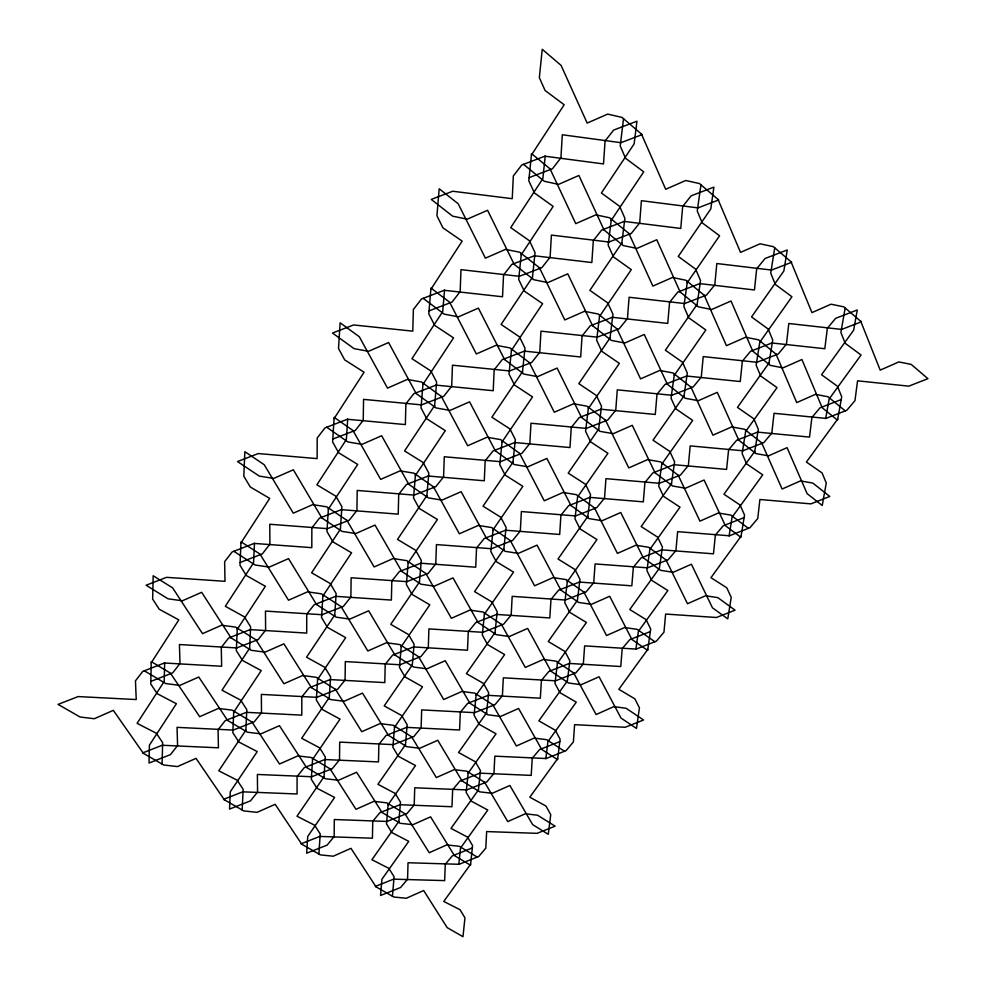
<?xml version="1.0" encoding="UTF-8"?>
<svg xmlns="http://www.w3.org/2000/svg" width="986" height="986" viewBox="0 0 986 986"><rect width="100%" height="100%" fill="white"/><g stroke="black" fill="none" stroke-linecap="round" stroke-linejoin="round"><path stroke-width="1.48" d="M162.086 764.076L162.641 742.618L156.281 733.19L137.103 723.354L164.194 681.486L164.662 662.9L142.711 671.441L135.464 680.833L136.228 699.555L78.153 696.572L58.063 704.386L80.051 717.007L94.323 718.732L113.316 710.351L143.389 753.341M233.744 711.079L232.819 732.684L238.871 742.027L257.247 751.603L230.28 791.795L229.541 809.087L250.469 800.854L257.568 792.041L257.383 774.454L311.761 776.734M237.293 628.156L236.332 650.661L242.494 660.447L261.228 670.616L233.694 712.188M242.186 810.024L243.135 789.268L237.17 780.209L218.793 770.805L245.859 730.182M245.81 731.279L246.808 709.686L240.732 700.183L221.998 690.212L249.643 648.184M249.581 649.33L250.617 626.85L244.442 616.879L225.338 606.291L253.575 562.784L254.474 543.298L232.154 551.938L224.635 561.675L224.993 581.321L166.535 577.34L146.113 585.24L167.99 598.798L182.336 600.807L201.662 592.303L230.995 637.819M312.636 758.382L311.317 779.285L316.999 788.27L334.624 797.44L307.706 836.473L306.658 853.198L327.105 845.113L334.155 836.547L334.316 819.526L386.993 821.437M317.689 678.245L316.321 699.986L322.102 709.402L340.047 719.114L312.574 759.454M322.952 594.829L321.535 617.47L327.414 627.342L345.692 637.646L317.628 679.366M328.437 507.938L326.958 531.528L332.935 541.881L351.571 552.813L322.89 595.988M318.885 854.036L320.216 833.946L314.62 825.208L296.983 816.223L324.012 776.783M323.938 777.843L325.318 756.965L319.624 747.819L301.667 738.28L329.262 697.521M329.188 698.618L330.618 676.901L324.825 667.312L306.535 657.206L334.722 615.03M334.648 616.176L336.14 593.56L330.248 583.515L311.613 572.78L340.416 529.125M340.33 530.32L341.895 506.755L335.893 496.217L316.888 484.816L346.345 439.583L347.701 419.149L325.01 427.875L317.209 437.994L317.11 458.613L258.295 453.56L237.527 461.547L259.269 476.09L273.689 478.432L293.36 469.792L321.867 517.97M388.188 803.689L386.512 823.914L391.849 832.578L408.759 841.341L381.915 879.278L380.571 895.473L400.562 887.536L407.563 879.204L408.044 862.738L459.094 864.291M394.61 726.164L392.872 747.191L398.295 756.262L415.5 765.555L388.102 804.724M401.29 645.559L399.478 667.423L405 676.914L422.513 686.774L394.523 727.249M408.253 561.65L406.368 584.415L411.963 594.373L429.797 604.812L401.203 646.668M415.5 474.254L413.528 497.979L419.223 508.419L437.39 519.486L408.155 562.821M423.056 383.135L421.01 407.884L426.79 418.828L445.302 430.599L415.402 475.474M392.428 896.225L394.092 876.764L388.829 868.333L371.907 859.73L398.849 821.424M398.763 822.447L400.501 802.234L395.152 793.422L377.934 784.301L405.456 744.726M405.357 745.798L407.169 724.796L401.733 715.565L384.207 705.89L412.308 664.995M412.21 666.092L414.095 644.252L408.574 634.577L390.727 624.335L419.444 582.023M419.346 583.17L421.305 560.43L415.685 550.299L397.506 539.416L426.876 495.613M426.778 496.821L428.811 473.12L423.105 462.483L404.58 450.947L434.616 405.566M434.518 406.811L436.638 382.1L430.833 370.946L411.951 358.682L442.702 311.625L444.55 290.167L421.478 298.992L413.368 309.505L412.789 331.16L353.617 324.961L332.492 333.034L354.085 348.65L368.567 351.312L388.595 342.536L416.203 393.574M468.264 772.063L466.181 792.399L471.283 801.15L487.799 810.036L460.487 848.096L458.81 864.402L478.728 856.501L485.815 848.145L486.64 831.568L537.037 833.343L555.106 826.157L537.518 815.2L525.242 813.807L507.778 821.572L484.57 782.218M476.25 694.082L474.081 715.232L479.245 724.377L496.044 733.794L468.165 773.098M484.545 612.996L482.302 634.996L487.54 644.573L504.635 654.556L476.139 695.167M493.185 528.607L490.843 551.507L496.168 561.539L513.558 572.126L484.434 614.118M502.182 440.717L499.742 464.566L505.14 475.092L522.851 486.308L493.062 529.778M511.561 349.093L509.01 373.965L514.495 385.008L532.526 396.914L502.059 441.938M521.347 253.488L518.685 279.457L524.256 291.055L542.62 303.688L511.426 350.363M478.321 790.982L480.465 770.658L475.363 761.759L458.552 752.515L486.566 712.804M486.455 713.876L488.674 692.751L483.497 683.434L466.39 673.635L495.021 632.593M494.898 633.715L497.215 611.739L491.965 601.99L474.549 591.6L503.809 549.14M503.686 550.299L506.101 527.424L500.765 517.206L483.041 506.2L512.966 462.249M512.843 463.457L515.345 439.62L509.935 428.91L491.891 417.226L522.506 371.685M522.37 372.954L524.996 348.095L519.499 336.855L501.11 324.443L532.465 277.226M532.317 278.545L535.053 252.613L529.482 240.794L510.736 227.618L542.855 178.614L545.221 156.084L521.754 165.007L513.336 175.927L512.239 198.704L452.734 191.247L431.239 199.418L452.636 216.168L467.179 219.2L487.577 210.289L514.187 264.347M557.558 662.124L554.97 683.397L559.888 692.628L576.28 702.168L547.908 741.608L545.837 758.641L566.038 750.654L573.371 742.002L574.591 724.673L625.21 727.261L643.562 720.002L626.147 708.293L613.834 706.642L596.086 714.53L573.704 672.994M567.455 580.569L564.768 602.692L569.748 612.355L586.411 622.462L557.423 663.221M577.759 495.711L574.961 518.735L580.002 528.853L596.961 539.564L567.32 581.703M588.482 407.317L585.573 431.313L590.688 441.913L607.943 453.277L577.611 496.882M599.673 315.187L596.629 340.207L601.817 351.336L619.368 363.378L588.334 408.549M611.345 219.077L608.165 245.181L613.428 256.865L631.299 269.646L599.513 316.469M623.522 118.714L620.219 145.977L625.543 158.265L643.735 171.835L611.172 220.42M567.209 682.078L569.859 660.83L564.941 651.45L548.253 641.516L577.377 600.338M577.241 601.46L579.99 579.361L575.011 569.526L558.027 559.013L587.816 516.405M587.668 517.576L590.528 494.578L585.487 484.274L568.207 473.12L598.687 429.021M598.539 430.241L601.509 406.281L596.394 395.472L578.819 383.653L610.014 337.964M609.853 339.233L612.959 314.251L607.77 302.912L589.875 290.365L621.821 243M621.661 244.318L624.902 218.251L619.639 206.333L601.411 193.009L634.146 143.857L636.968 121.204L613.6 130.09L605.071 141.035L603.506 163.935L544.901 156.207M650.02 548.29L646.902 570.537L651.61 580.273L667.867 590.515L638.373 631.397L635.884 649.207L656.393 641.134L663.972 632.186L665.624 614.056L716.452 617.495L735.063 610.174L717.857 597.652L705.52 595.754L687.488 603.74L665.994 559.912M661.976 462.939L658.722 486.098L663.492 496.303L680.02 507.149L649.86 549.424M674.424 374.076L671.035 398.196L675.866 408.882L692.665 420.381L661.803 464.135M687.39 281.441L683.877 306.584L688.758 317.8L705.84 329.99L674.251 375.309M700.923 184.813L697.25 211.053L702.205 222.836L719.583 235.765L687.217 282.736M659.24 569.341L662.419 547.107L657.711 537.197L641.159 526.549L671.478 483.818M671.306 484.989L674.609 461.855L669.839 451.465L653.015 440.187L684.037 395.953M683.865 397.173L687.304 373.078L682.472 362.182L665.365 350.227L697.127 304.391M696.942 305.672L700.541 280.554L695.648 269.129L678.245 256.434L710.783 208.921L713.889 187.118L691.137 195.82L682.682 206.419L680.771 228.444L624.2 221.431M745.823 430.315L742.138 453.597L746.636 463.876L762.733 474.858L732.056 517.28L729.11 535.891L749.927 527.744L757.766 518.488L759.886 499.508L810.899 503.871L829.805 496.463L812.809 483.078L800.459 480.909L782.12 489.019L761.611 442.751M759.984 340.959L756.139 365.214L760.687 375.986L777.03 387.621L745.638 431.511M774.725 247.843L770.732 273.122L775.316 284.424L791.931 296.749L759.787 342.204M754.586 452.537L758.333 429.267L753.846 418.803L737.466 407.391L769.018 363.008M768.821 364.241L772.728 340.01L768.193 329.041L751.542 316.937L783.858 270.965L787.247 249.963L765.062 258.505L756.693 268.759L754.463 289.97L699.801 283.623M845.175 308.002L840.873 332.381L845.138 343.239L861.049 354.997L829.115 399.034L825.689 418.508L846.826 410.275L854.948 400.686L857.561 380.818L908.747 386.155L927.937 378.686L911.2 364.389L898.838 361.924L880.19 370.144L860.741 321.288M151.24 662.777L178.811 619.898L159.239 609.237L152.657 599.069L153.175 575.75L172.636 587.878L202.524 633.653L221.64 625.223L235.691 627.158L256.606 640.185M240.954 542.978L269.696 498.398L250.222 486.924L243.813 476.152L244.861 451.687L264.199 464.702L293.286 513.188L312.735 504.622L326.847 506.866L347.614 520.842M334.081 418.594L364.08 372.227L344.706 359.89L338.506 348.477L340.121 322.792L359.323 336.756L387.498 388.114L407.304 379.425L421.478 381.989L442.073 396.976M430.833 289.391L462.163 241.114L442.924 227.84L436.934 215.749L439.177 188.77L458.194 203.757L485.395 258.172L505.559 249.347L519.782 252.256L540.168 268.328M531.417 155.048L564.165 104.762L545.085 90.49L539.342 77.66L542.238 49.3L561.071 65.372L587.175 123.077L607.721 114.105L621.981 117.396L642.132 134.614L620.921 142.687L562.291 134.762L560.935 157.822L552.48 168.729L529.112 177.628M237.244 629.314L265.37 586.288L246.278 575.491L239.992 565.225L241.003 541.77L259.959 554.046L288.504 600.227L307.558 591.822L321.399 593.818L341.772 607.019M328.363 509.146L357.684 464.418L338.703 452.808L332.602 441.938L334.155 417.337L352.976 430.512L380.67 479.393L400.057 470.864L413.947 473.169L434.16 487.306M422.945 384.404L453.548 337.89L434.69 325.392L428.799 313.881L430.944 288.06L449.591 302.184L476.349 353.962L496.094 345.297L510.021 347.922L530.049 363.082M521.212 254.819L553.158 206.394L534.449 192.973L528.779 180.783L531.565 153.656L550.028 168.803L575.75 223.649L595.84 214.849L609.816 217.832L629.623 234.064M478.432 789.946L451.009 828.388L467.537 837.126L472.565 845.631L470.507 865.203L454.46 855.638L430.586 816.839L412.9 824.69L400.193 823.298L381.385 812.082M567.344 681.006L538.849 720.852L555.266 730.219L560.11 739.192L557.571 759.639L541.671 749.409L518.587 708.466L500.605 716.428L487.873 714.788L469.213 702.784M659.4 568.207L629.771 609.533L646.052 619.578L650.711 629.056L647.654 650.415L631.915 639.483L609.693 596.259L591.415 604.344L578.646 602.434L560.171 589.579M754.771 451.354L723.946 494.232L740.067 505.005L744.516 515L740.905 537.345L725.363 525.649L704.078 480.009L685.492 488.218L672.686 486.024L654.421 472.282M470.605 864.217L443.749 901.45L460.006 909.708L464.961 917.843L462.976 936.7L447.188 927.641L423.66 890.531L406.306 898.258L393.821 897.026L375.333 886.426L393.611 879.167L444.649 880.609L445.29 864.229L452.352 855.86L472.331 847.935M557.694 758.604L529.802 797.181L545.948 806.03L550.73 814.621L548.278 834.304L532.637 824.616L509.873 785.472L492.236 793.299L479.714 791.844L461.374 780.481M647.802 649.343L618.826 689.313L634.836 698.815L639.433 707.862L636.5 728.432L621.007 718.067L599.069 676.766L581.148 684.715L568.589 683.002L550.422 670.85M741.09 536.211L710.955 577.673L726.83 587.853L731.23 597.393L727.767 618.888L712.447 607.807L691.408 564.238L673.192 572.299L660.608 570.327L642.625 557.324M837.73 419.025L806.388 462.04L822.077 472.947L826.268 483.017L822.238 505.485L807.127 493.653L787.062 447.656L768.538 455.84L755.929 453.585L738.169 439.682M400.304 804.613L379.869 812.686L372.757 821.289L372.425 838.211L319.772 836.424L301.075 843.819L320.351 854.874L333.243 856.218L350.979 848.33L375.986 886.796M480.219 773.049L459.858 781.085L452.66 789.712L451.97 806.733L400.02 804.724M559.814 741.595L539.539 749.606L532.243 758.259L531.207 775.39L479.935 773.16M386.697 821.548L407.07 813.499L414.206 804.909L414.736 787.789L466.711 789.922M466.427 790.032L486.714 782.009L493.949 773.394L494.824 756.163L546.121 758.53M325.158 759.417L304.243 767.65L297.082 776.5L297.082 793.976L242.729 791.832L223.588 799.35L243.715 810.899L257.038 812.353L275.168 804.317L301.741 844.201M406.959 727.261L386.118 735.445L378.858 744.331L378.488 761.919L324.862 759.54M488.415 695.229L467.672 703.388L460.314 712.286L459.575 729.997L406.663 727.372M569.551 663.332L548.882 671.454L541.425 680.389L540.328 698.199L488.119 695.34M650.341 631.558L629.771 639.655L622.215 648.603L620.761 666.524L569.255 663.442M311.477 776.845L332.319 768.649L339.517 759.812L339.702 742.113L393.365 744.627M393.069 744.738L413.837 736.567L421.121 727.705L421.688 709.895L474.623 712.656M474.34 712.767L495.009 704.633L502.404 695.734L503.328 677.826L555.562 680.808M555.278 680.919L575.861 672.822L583.342 663.898L584.636 645.879L636.167 649.084M246.685 712.225L225.264 720.606L218.054 729.726L218.424 747.807L162.271 745.256L142.662 752.922L163.688 764.988L177.468 766.578L196.029 758.37L224.29 799.757M330.458 679.453L309.123 687.797L301.815 696.942L301.79 715.133L246.389 712.348M413.873 646.816L392.625 655.135L385.218 664.293L384.811 682.608L330.15 679.576M496.944 614.315L475.782 622.597L468.276 631.792L467.487 650.205L413.578 646.939M579.669 581.95L558.594 590.195L550.977 599.414L549.818 617.951L496.648 614.438M662.05 549.72L641.073 557.928L633.357 567.184L631.816 585.82L579.374 582.073M744.085 517.625L723.194 525.797L715.38 535.078L713.47 553.824L661.754 549.843M232.93 730.17L254.277 721.814L261.512 712.718L261.352 694.403L316.777 697.336M316.481 697.459L337.742 689.128L345.088 680.007L345.31 661.581L399.996 664.761M399.7 664.872L420.862 656.59L428.306 647.432L428.91 628.895L482.857 632.309M482.561 632.433L503.636 624.175L511.192 614.993L512.178 596.345L565.372 600.006M565.077 600.117L586.078 591.896L593.72 582.689L595.088 563.93L647.555 567.825M647.26 567.936L668.175 559.752L675.915 550.521L677.653 531.651L729.393 535.78M250.506 629.487L228.641 637.991L221.283 647.42L221.64 666.253L164.354 663.011M335.967 596.222L314.201 604.701L306.732 614.142L306.695 633.098L250.197 629.61M421.071 563.105L399.392 571.535L391.824 581.013L391.38 600.08L335.659 596.345M505.818 530.123L484.237 538.516L476.558 548.019L475.708 567.209L420.763 563.216M590.195 497.277L568.7 505.645L560.923 515.173L559.691 534.461L505.51 530.234M674.227 464.579L652.818 472.898L644.93 482.462L643.316 501.862L589.899 497.4M757.889 432.004L736.591 440.298L728.592 449.887L726.583 469.398L673.919 464.689M841.218 399.576L819.995 407.834L811.909 417.448L809.518 437.081L757.593 432.127M150.833 681.388L172.71 672.871L179.994 663.492L179.427 644.536L236.751 647.925M236.443 648.036L258.221 639.557L265.616 630.153L265.468 611.073L322.003 614.709M321.695 614.833L343.387 606.39L350.88 596.949L351.139 577.759L406.885 581.654M406.589 581.765L428.183 573.359L435.787 563.893L436.441 544.58L491.41 548.721M491.114 548.845L512.621 540.464L520.325 530.973L521.384 511.549L575.59 515.937M575.282 516.048L596.703 507.704L604.517 498.201L605.959 478.654L659.4 483.288M659.104 483.399L680.426 475.092L688.351 465.552L690.188 445.906L742.865 450.775M742.569 450.885L763.805 442.615L771.828 433.051L774.047 413.294L825.985 418.397M240.116 562.488L262.35 553.873L269.905 544.149L269.77 524.256L327.438 528.656M327.13 528.779L349.266 520.201L356.932 510.452L357.215 490.436L414.071 495.095M413.763 495.219L435.8 486.677L443.577 476.891L444.279 456.752L500.333 461.67M500.025 461.793L521.964 453.289L529.852 443.478L530.973 423.228L586.214 428.392M585.918 428.516L607.758 420.048L615.757 410.213L617.285 389.84L671.737 395.263M671.429 395.386L693.195 386.956L701.292 377.083L703.228 356.599L756.891 362.269M756.582 362.392L778.25 353.999L786.458 344.102L788.8 323.507L841.674 329.423L861.333 321.806L843.831 306.856L831.038 304.206L811.946 312.611L791.018 261.758M341.711 509.528L319.489 518.131L311.859 527.904L311.798 547.661L254.154 543.422M428.565 475.905L406.454 484.471L398.714 494.269L398.221 514.15L341.402 509.651M515.049 442.431L493.025 450.959L485.174 460.782L484.286 480.774L428.257 476.028M601.164 409.091L579.238 417.583L571.276 427.443L569.97 447.545L514.741 442.554M686.897 375.912L665.069 384.355L656.996 394.24L655.283 414.465L600.856 409.215M772.272 342.857L750.531 351.275L742.359 361.184L740.24 381.533L686.589 376.023M436.391 385.008L413.8 393.697L405.887 403.841L405.357 424.584L347.38 419.272M524.688 351.028L502.194 359.68L494.171 369.849L493.21 390.715L436.071 385.132M612.589 317.184L590.207 325.799L582.06 336.004L580.68 356.981L524.367 351.139M700.109 283.5L677.826 292.078L669.568 302.308L667.756 323.408L612.281 317.307M332.787 439.078L355.391 430.364L363.23 420.27L363.551 399.379L421.564 404.876M421.244 405L443.749 396.323L451.699 386.204L452.463 365.19L509.626 370.946M509.306 371.069L531.713 362.441L539.773 352.285L540.969 331.16L597.306 337.175M596.986 337.286L619.294 328.695L627.466 318.515L629.093 297.267L684.592 303.54M684.284 303.663L706.481 295.11L714.776 284.892L716.822 263.533L771.508 270.065L791.659 262.301L773.32 246.648L760.07 243.801L740.523 252.379L718.005 199.406M534.732 255.657L511.771 264.445L503.55 274.983L502.515 296.774L444.218 290.291M624.52 221.308L601.657 230.058L593.313 240.621L591.846 262.535L534.412 255.781M429.046 310.873L452.032 302.073L460.166 291.585L460.992 269.646L519.314 276.314M518.993 276.437L541.869 267.674L550.126 257.149L551.396 235.087L608.855 242.014M608.535 242.137L631.311 233.423L639.692 222.873L641.405 200.688L698.002 207.886L718.671 199.961L699.456 183.556L685.714 180.5L665.686 189.275L641.442 134.022M233.226 730.059L177.036 727.36L177.591 745.564L170.455 754.635L149.022 763.028L149.416 745.145L176.408 703.721L157.23 693.688L150.772 684.001L151.265 661.631L170.344 673.068L199.665 716.699L218.399 708.416L232.166 710.142L252.687 722.442M771.964 342.98L824.826 348.724L827.34 328.276L835.623 318.342L857.265 309.961L853.642 330.211L821.548 374.729L837.484 386.29L841.711 396.828L837.521 420.209L822.176 407.711L801.914 359.52L783.02 367.852L770.189 365.35L752.145 350.646M144.35 670.8L165.796 683.581L179.859 685.381L198.79 677.025L227.569 720.409M226.866 719.977L247.363 732.204L260.945 733.855L279.445 725.671L306.486 767.441M305.796 767.034L325.429 778.73L338.555 780.259L356.636 772.235L382.038 812.476M330.766 769.253L311.132 757.482L297.821 755.905L279.506 764.014L251.972 722.011M405.554 814.103L386.746 802.826L373.867 801.359L355.971 809.309L330.088 768.858M477.249 857.08L459.205 846.271L446.744 844.928L429.23 852.717L404.901 813.709M230.268 637.363L251.171 650.304L265.024 652.165L283.894 643.846L311.403 687.612M310.713 687.18L330.704 699.555L344.077 701.28L362.528 693.121L388.336 735.248M387.671 734.841L406.811 746.698L419.753 748.275L437.772 740.289L462.015 780.875M336.164 689.756L316.161 677.296L302.591 675.509L283.919 683.766L255.892 639.741M412.284 737.183L393.143 725.252L380.029 723.613L361.776 731.698L335.474 689.325M485.198 782.613L466.859 771.188L454.176 769.659L436.33 777.584L411.63 736.776M233.818 551.297L255.14 565.015L269.264 567.098L288.528 558.618L316.531 604.517M315.828 604.061L336.189 617.174L349.833 619.097L368.641 610.802L394.893 654.95M394.215 654.507L413.689 667.054L426.864 668.828L445.253 660.694L469.866 703.203M419.284 657.206L399.798 644.585L386.438 642.736L367.827 650.97L341.07 606.563M493.468 705.236L474.821 693.158L461.904 691.445L443.7 699.505L418.619 656.775M564.534 751.246L546.663 739.673L534.165 738.095L516.368 745.995L492.827 704.817M321.153 517.49L341.908 531.368L355.81 533.537L375.013 525.07L401.709 571.375M401.019 570.906L420.849 584.18L434.284 586.177L453.03 577.895L478.025 622.425M477.36 621.981L496.34 634.676L509.318 636.525L527.646 628.415L551.051 671.269M426.568 573.975L406.737 560.627L393.118 558.557L374.113 566.938L346.899 520.361M502.071 624.791L483.091 612.023L469.94 610.1L451.378 618.308L425.89 573.519M574.333 673.413L556.166 661.187L543.446 659.412L525.291 667.448L501.418 624.348M326.699 427.221L347.873 441.95L362.059 444.353L381.656 435.738L408.796 484.323M408.093 483.83L428.306 497.881L441.999 500.112L461.14 491.681L486.517 538.356M485.839 537.888L505.152 551.322L518.377 553.392L537.062 545.135L560.812 590.035M511.019 541.092L491.706 527.572L478.296 525.439L459.365 533.783L433.47 486.825M584.513 592.512L566.038 579.583L553.084 577.599L534.585 585.783L510.354 540.624M654.864 641.738L637.166 629.351L624.643 627.515L606.55 635.526L583.872 592.068M415.488 393.057L436.071 407.945L450.035 410.422L469.57 401.832L495.354 450.812M494.676 450.319L514.335 464.542L527.806 466.834L546.885 458.428L570.956 505.485M570.302 505.017L589.098 518.611L602.113 520.731L620.749 512.51L643.254 557.768M520.337 453.917L500.678 439.62L487.01 437.242L467.672 445.746L441.358 396.458M595.1 508.332L576.317 494.664L563.117 492.458L544.247 500.777L519.659 453.437M666.61 560.368L648.64 547.279L635.884 545.233L617.433 553.392L594.459 507.864M423.191 298.339L444.181 314.127L458.416 316.863L478.383 308.113L504.573 359.557M503.871 359.027L523.899 374.088L537.629 376.64L557.102 368.074L581.53 417.448M580.865 416.955L599.981 431.338L613.243 433.692L632.26 425.311L655.049 472.762M606.131 420.677L587.015 406.207L573.581 403.767L554.305 412.247L529.359 362.565M678.836 475.708L660.571 461.879L647.58 459.612L628.76 467.919L605.478 420.184M748.374 528.348L730.897 515.111L718.338 513.003L699.949 521.138L678.208 475.24M513.484 263.792L533.87 279.753L547.871 282.575L567.763 273.849L592.549 325.688M591.871 325.158L611.332 340.392L624.841 343.005L644.252 334.476L667.337 384.232M666.696 383.727L685.27 398.27L698.31 400.698L717.266 392.342L738.785 440.163M617.63 329.336L598.182 314.016L584.476 311.305L564.793 319.945L539.465 267.773M691.568 387.584L672.994 372.954L659.77 370.44L640.555 378.883L616.965 328.806M762.227 443.232L744.467 429.243L731.686 426.913L712.927 435.183L690.927 387.079M523.504 164.342L544.284 181.276L558.569 184.382L578.893 175.483L604.048 229.972M603.358 229.405L623.152 245.539L636.931 248.423L656.75 239.734L680.143 291.979M679.49 291.437L698.371 306.831L711.658 309.518L731.008 301.013L752.774 351.164M704.83 295.738L685.948 280.258L672.464 277.473L652.855 286.088L628.945 233.509M776.635 354.627L758.591 339.825L745.589 337.249L726.448 345.679L704.189 295.208M845.248 410.891L828.006 396.754L815.434 394.351L796.737 402.596L776.019 354.11"/></g></svg>
